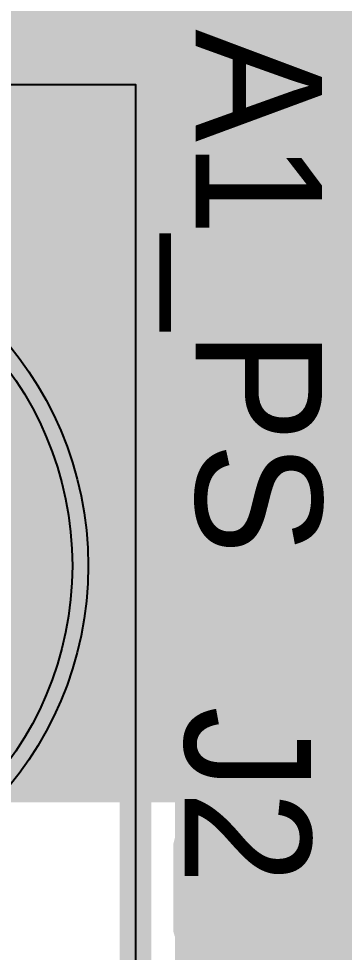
# Model space of a CAD drawing. Extents: x -28 to 199, y -61 to 255.
# Drawn here: x 159.51 to 161.57, y 229.55 to 235.47 of the extents above; entities that cross this region are included whole.
import ezdxf
from ezdxf.enums import TextEntityAlignment as Align

# ---------------------------------------------------------------- set-up
doc = ezdxf.new("R2010")
doc.units = 0
doc.header["$MEASUREMENT"] = 0
for name, color, linetype in [('ASSEMBLY_OUTLINES_TOP', 102, 'CONTINUOUS'), ('ASSEMBLY_PART_NUMBERS_TOP', 102, 'CONTINUOUS'), ('DRILL_DRAWING', 21, 'CONTINUOUS'), ('GENERATED_SILKSCREEN_TOP', 140, 'CONTINUOUS'), ('MOUNTING_HOLE_PADS_LAYER14', 150, 'CONTINUOUS'), ('MOUNTING_HOLE_PADS_LAYER17', 10, 'CONTINUOUS'), ('MOUNTING_HOLE_PADS_LAYER_2', 230, 'CONTINUOUS'), ('MOUNTING_HOLE_PADS_LAYER_3', 81, 'CONTINUOUS'), ('PLACEMENT_OUTLINES_TOP', 130, 'CONTINUOUS'), ('PLANE_DATA_LAYER_BOTTOM', 10, 'CONTINUOUS'), ('PLANE_SHAPES_LAYER_2', 230, 'CONTINUOUS'), ('PLANE_SHAPES_LAYER_3', 81, 'CONTINUOUS'), ('PLANE_SHAPES_LAYER_BOTTOM', 10, 'CONTINUOUS'), ('SILKSCREEN_OUTLINES_TOP', 150, 'CONTINUOUS'), ('SILKSCREEN_REF_DES_TOP', 150, 'CONTINUOUS'), ('TRACES_LAYER_TOP', 150, 'CONTINUOUS')]:
    doc.layers.add(name, color=color, linetype=linetype)
doc.styles.add('VERIBEST_GERBER_0', font='txt')

msp = doc.modelspace()

# ---------------------------------------------------------------- hatches: boundary and pattern name
at = {"layer": 'PLANE_DATA_LAYER_BOTTOM'}
h = msp.add_hatch(color=256, dxfattribs=at)
h.paths.add_polyline_path([(169.5, 241.8262, -0.4142136), (169.4238, 241.75), (160.75001, 241.75, 0.4142136), (160.75, 241.74999), (160.75, 237.02557, -0.3266361), (160.6969, 236.95296, 0.3266372), (160, 236), (160, 236, 0.3266372), (160.6969, 235.04704, -0.3266361), (160.75, 234.97443), (160.75, 230.5762, -0.4142136), (160.6738, 230.5), (160.01602, 230.5, -0.5898803), (159.9515, 230.61674, 0.1411737), (160.35, 232), (160.35, 232, 0.6742548), (155.88098, 233.80742, -0.6742563), (155.75, 233.86039), (155.75, 237.88961, -0.6742563), (155.88098, 237.94258, 1.6822486), (157.24838, 242.30115, -0.4722905), (157.15748, 242.37592), (157.15748, 242.37592, -0.19891), (157.1798, 242.4298), (159, 244.25), (159, 244.25), (159, 248.04741, -0.7726653), (159.1427, 248.08462, 0.068909), (159.21305, 247.99165), (159.75, 247.4547), (162.49415, 244.71055, 0.1989122), (162.79467, 244.58607), (164.36822, 244.58607, -0.052701), (164.38415, 244.58439, 0.0526994), (164.473, 244.575), (164.50561, 244.575, -0.3223131), (164.57785, 244.52303, 0.8500078), (167.5, 245), (167.5, 245, 0.8474462), (164.58072, 245.48543, -0.3465881), (164.50152, 245.43422, 0.0233298), (164.46193, 245.43607), (163.00227, 245.43607, -0.1989134), (162.94839, 245.45839), (159.96089, 248.4459, -0.19891), (159.93857, 248.49978), (159.93857, 250.70935, 0.1989122), (159.81409, 251.00987), (159.02232, 251.80164, -0.19891), (159, 251.85553), (159, 253.9238, -0.4142136), (159.0762, 254), (163.87657, 254, -0.8896103), (163.89419, 253.84967, 8.5295899), (165.60581, 253.84967, -0.8896103), (165.62343, 254), (168, 254, -0.4142136), (169.5, 252.5)], flags=0)
h.paths.add_polyline_path([(159.75, 244, -1), (161.75, 244, -1)], flags=0)
at = {"layer": 'PLANE_SHAPES_LAYER_2'}
h = msp.add_hatch(color=256, dxfattribs=at)
h.paths.add_polyline_path([(169.5, 129.25), (149.5, 129.25), (142.25, 122), (142.25, 90.5), (147.5, 90.5), (147.5, 80), (154, 80), (154, 69.25), (131.75, 69.25), (131.75, 73.25), (121.25, 73.25), (121.25, 81), (110.5, 81), (110.5, 125.75), (106.5, 125.75), (106.5, 128.75), (93.5, 128.75), (93.5, 120.25), (91.75, 120.25), (91.75, 121.5), (80, 121.5), (80, 118.25), (73.25, 118.25), (73.25, 124.5), (67.5, 124.5), (67.5, 128), (57.75, 128), (57.75, 120.25), (55.25, 120.25), (55.25, 121.5), (47.5, 121.5), (47.5, 119), (35, 119), (35, 134.75), (32.75, 134.75), (32.75, 159.75), (29.25, 159.75), (29.25, 175.25), (22.5, 175.25), (22.5, 195.25), (17.25, 195.25), (17.25, 198), (22.5, 198), (22.5, 216.5), (40.25, 216.5), (40.25, 235.5), (54.5, 235.5), (54.5, 254), (87.25, 254), (87.25, 236.25), (86.25, 236.25), (86.25, 228.75), (81, 228.75), (81, 218.75), (95.25, 218.75), (95.25, 194.5), (87, 194.5), (87, 172), (131.1, 172), (131.1, 208.75), (115.5, 208.75), (115.5, 213.75), (106.75, 213.75), (106.75, 218.75), (110.25, 222.25), (110.25, 226.25), (142.5, 226.25), (142.5, 221.5), (160.5, 221.5), (160.5, 240.75), (169.5, 240.75)])
h.paths.add_polyline_path([(35.5, 149.5), (41.75, 149.5), (41.75, 152), (39.25, 152), (39.25, 154), (37.75, 154), (37.75, 152), (35.5, 152)], flags=16)
h.paths.add_polyline_path([(37.5, 125.75), (37.5, 128.75), (42.75, 128.75), (42.75, 125.75)], flags=16)
h.paths.add_polyline_path([(52, 127.75), (52, 130.75), (54.25, 130.75), (54.25, 127.75)], flags=16)
h.paths.add_polyline_path([(50.75, 219.5), (50.75, 226.5), (71.75, 226.5), (71.75, 219.5)], flags=16)
h.paths.add_polyline_path([(66.5, 150.75), (66.5, 177.5), (72.25, 177.5), (72.25, 150.75)], flags=16)
h.paths.add_polyline_path([(47.25, 185.25), (73, 185.25), (73, 188.25), (70.25, 188.25), (70.25, 191), (47.25, 191)], flags=16)
h.paths.add_polyline_path([(84.5, 208), (84.5, 212.75), (85, 212.75), (85, 208)], flags=16)
h.paths.add_polyline_path([(61.5, 137.25), (87.75, 137.25), (87.75, 140.5), (84.75, 140.5), (84.75, 143), (61.5, 143)], flags=16)
h.paths.add_polyline_path([(88.75, 127), (88.75, 130), (91, 130), (91, 127)], flags=16)
h.paths.add_polyline_path([(85.5, 130.25), (85.5, 132.5), (91, 132.5), (91, 130.25)], flags=16)
h.paths.add_polyline_path([(108.75, 142.25), (135.75, 142.25), (135.75, 145.75), (132.25, 145.75), (132.25, 149), (108.75, 149)], flags=16)
h.paths.add_polyline_path([(114.25, 126.75), (140.75, 126.75), (140.75, 129.75), (137.25, 129.75), (137.25, 133), (114.25, 133)], flags=16)
h.paths.add_polyline_path([(155.25, 180.25), (166.25, 180.25), (166.25, 186.25), (152.25, 186.25), (152.25, 183), (155.25, 183)], flags=16)
at = {"layer": 'PLANE_SHAPES_LAYER_3'}
h = msp.add_hatch(color=256, dxfattribs=at)
h.paths.add_polyline_path([(169.5, 129.25), (149.5, 129.25), (142.25, 122), (142.25, 90.5), (147.5, 90.5), (147.5, 80), (154, 80), (154, 69.25), (131.75, 69.25), (131.75, 73.25), (121.25, 73.25), (121.25, 81), (110.5, 81), (110.5, 125.75), (106.5, 125.75), (106.5, 128.75), (93.5, 128.75), (93.5, 120.25), (91.75, 120.25), (91.75, 121.5), (80, 121.5), (80, 118.25), (73.25, 118.25), (73.25, 124.5), (67.5, 124.5), (67.5, 127.75), (58.25, 127.75), (58.25, 130.25), (88.75, 130.25), (88.75, 127), (91, 127), (91, 132.5), (55, 132.5), (55, 131.25), (52, 131.25), (52, 127.75), (55, 127.75), (55, 127.25), (57.75, 127.25), (57.75, 120.25), (55.25, 120.25), (55.25, 121.5), (47.5, 121.5), (47.5, 119), (35, 119), (35, 134.75), (32.75, 134.75), (32.75, 159.75), (29.25, 159.75), (29.25, 175.25), (22.5, 175.25), (22.5, 195.25), (17.25, 195.25), (17.25, 198), (22.5, 198), (22.5, 216.5), (40.25, 216.5), (40.25, 235.5), (54.5, 235.5), (54.5, 254), (87.25, 254), (87.25, 236.25), (86.25, 236.25), (86.25, 228.75), (81, 228.75), (81, 218.75), (95.25, 218.75), (95.25, 194.5), (87, 194.5), (87, 172), (131.1, 172), (131.1, 208.75), (115.5, 208.75), (115.5, 213.75), (106.75, 213.75), (106.75, 218.75), (110.25, 222.25), (110.25, 226.25), (142.5, 226.25), (142.5, 221.5), (160.5, 221.5), (160.5, 240.75), (169.5, 240.75)])
h.paths.add_polyline_path([(35.5, 149.5), (41.75, 149.5), (41.75, 152), (39.25, 152), (39.25, 154), (37.75, 154), (37.75, 152), (35.5, 152)], flags=16)
h.paths.add_polyline_path([(37.5, 125.75), (37.5, 128.75), (42.75, 128.75), (42.75, 125.75)], flags=16)
h.paths.add_polyline_path([(50.75, 219.5), (50.75, 226.5), (71.75, 226.5), (71.75, 219.5)], flags=16)
h.paths.add_polyline_path([(66.5, 150.75), (66.5, 177.5), (72.25, 177.5), (72.25, 150.75)], flags=16)
h.paths.add_polyline_path([(47.25, 185.25), (73, 185.25), (73, 188.25), (70.25, 188.25), (70.25, 191), (47.25, 191)], flags=16)
h.paths.add_polyline_path([(84.5, 208), (84.5, 212.75), (85, 212.75), (85, 208)], flags=16)
h.paths.add_polyline_path([(61.5, 137.25), (87.75, 137.25), (87.75, 140.5), (84.75, 140.5), (84.75, 143), (61.5, 143)], flags=16)
h.paths.add_polyline_path([(108.75, 142.25), (135.75, 142.25), (135.75, 145.75), (132.25, 145.75), (132.25, 149), (108.75, 149)], flags=16)
h.paths.add_polyline_path([(114.25, 126.75), (140.75, 126.75), (140.75, 129.75), (137.25, 129.75), (137.25, 133), (114.25, 133)], flags=16)
h.paths.add_polyline_path([(155.25, 180.25), (166.25, 180.25), (166.25, 186.25), (152.25, 186.25), (152.25, 183), (155.25, 183)], flags=16)

# ---------------------------------------------------------------- linework, layer by layer
at = {"layer": 'ASSEMBLY_OUTLINES_TOP', "const_width": 0.2}
msp.add_lwpolyline([(138.25, 228.95), (138.25, 235.05), (160.25, 235.05), (160.25, 228.95)], close=True, dxfattribs=at)
at = {"layer": 'GENERATED_SILKSCREEN_TOP', "const_width": 0.15}
for points in [[(161.43446, 235.01354), (161.43446, 234.99514), (161.43366, 234.99194), (161.43206, 234.98954), (161.42806, 234.98394), (161.42646, 234.98154), (160.98966, 234.72314), (160.98646, 234.72234), (160.98486, 234.72154), (160.98326, 234.72074), (160.98086, 234.72074), (160.65126, 234.72074), (160.64566, 234.72234), (160.64086, 234.72554), (160.63846, 234.73114), (160.63766, 234.73674), (160.63846, 234.74234), (160.64086, 234.74794), (160.64566, 234.75114), (160.65126, 234.75274), (160.85526, 234.75274), (160.85526, 235.25914), (160.65126, 235.25914), (160.64566, 235.26074), (160.64086, 235.26394), (160.63846, 235.26954), (160.63766, 235.27594), (160.63846, 235.28154), (160.64086, 235.28714), (160.64566, 235.29034), (160.65126, 235.29194), (160.98086, 235.29194), (160.98326, 235.29194), (160.98486, 235.29114), (160.98646, 235.29034), (160.98966, 235.28954), (161.42646, 235.02794), (161.43046, 235.02394), (161.43206, 235.01914), (161.43366, 235.01594), (161.43446, 235.01354)], [(160.97526, 235.25914), (160.88806, 235.25914), (160.88806, 234.75274), (160.97526, 234.75274), (161.40006, 235.00554), (160.97526, 235.25914)], [(160.66806, 234.41914), (160.66726, 234.42554), (160.66326, 234.42874), (160.65766, 234.43114), (160.65126, 234.43194), (160.64566, 234.43114), (160.64006, 234.42874), (160.63606, 234.42554), (160.63526, 234.41914), (160.63526, 234.10714), (160.63606, 234.10154), (160.64006, 234.09674), (160.64566, 234.09434), (160.65126, 234.09354), (160.65766, 234.09434), (160.66326, 234.09674), (160.66726, 234.10154), (160.66806, 234.10714), (160.66806, 234.24794), (161.41926, 234.24794), (161.42486, 234.24874), (161.42886, 234.25114), (161.43126, 234.25514), (161.43206, 234.26074), (161.43286, 234.26474), (161.43286, 234.26874), (161.43126, 234.27194), (161.42806, 234.27514), (161.20886, 234.43114), (161.20326, 234.43354), (161.19846, 234.43354), (161.19286, 234.43114), (161.18886, 234.42714), (161.18566, 234.42234), (161.18406, 234.41674), (161.18566, 234.41114), (161.18966, 234.40714), (161.36886, 234.27914), (160.66806, 234.27914), (160.66806, 234.41914)], [(160.66246, 233.78714), (160.66246, 233.24074), (160.66166, 233.23514), (160.65846, 233.23114), (160.65446, 233.22874), (160.64966, 233.22874), (160.64326, 233.22954), (160.63926, 233.23114), (160.63606, 233.23514), (160.63526, 233.24074), (160.63526, 233.78714), (160.63606, 233.79274), (160.63926, 233.79674), (160.64326, 233.79914), (160.64966, 233.79994), (160.65446, 233.79914), (160.65846, 233.79674), (160.66166, 233.79354), (160.66246, 233.78714)], [(161.13126, 232.48554), (161.13286, 232.48314), (161.13686, 232.48234), (161.14086, 232.47994), (161.14486, 232.47994), (161.30966, 232.47994), (161.31366, 232.47994), (161.31606, 232.48234), (161.31846, 232.48234), (161.31926, 232.48314), (161.32006, 232.48394), (161.32246, 232.48554), (161.43206, 232.62154), (161.43366, 232.62554), (161.43446, 232.62794), (161.43526, 232.63194), (161.43526, 233.03514), (161.43366, 233.04234), (161.42966, 233.04634), (161.42566, 233.05114), (161.41926, 233.05274), (160.65126, 233.05274), (160.64486, 233.05114), (160.64086, 233.04714), (160.63846, 233.04234), (160.63766, 233.03674), (160.63846, 233.03034), (160.64086, 233.02474), (160.64486, 233.02074), (160.65126, 233.01914), (161.01926, 233.01914), (161.01926, 232.63194), (161.02006, 232.62634), (161.02086, 232.62394), (161.02166, 232.62314), (161.02166, 232.62154), (161.13126, 232.48554)], [(161.40246, 233.01914), (161.40246, 232.63594), (161.30166, 232.51194), (161.15286, 232.51194), (161.05126, 232.63594), (161.05126, 233.01914), (161.40246, 233.01914)], [(161.04886, 231.86554), (160.93926, 231.73034), (160.93606, 231.72794), (160.93206, 231.72714), (160.92966, 231.72634), (160.92726, 231.72554), (160.92566, 231.72474), (160.76086, 231.72474), (160.75846, 231.72554), (160.75286, 231.72714), (160.75126, 231.72794), (160.74806, 231.73034), (160.63846, 231.86474), (160.63686, 231.86874), (160.63606, 231.86954), (160.63606, 231.87114), (160.63606, 231.87274), (160.63526, 231.87354), (160.63526, 231.87514), (160.63526, 232.14474), (160.63606, 232.14794), (160.63686, 232.15114), (160.63846, 232.15434), (160.74806, 232.28874), (160.75206, 232.29274), (160.75686, 232.29354), (160.76246, 232.29274), (160.76806, 232.28954), (160.77286, 232.28634), (160.77526, 232.28074), (160.77606, 232.27594), (160.77446, 232.27034), (160.66806, 232.13994), (160.66806, 231.88154), (160.76886, 231.75674), (160.91766, 231.75674), (161.01926, 231.88074), (161.01926, 232.14474), (161.01926, 232.14794), (161.02006, 232.15194), (161.02166, 232.15434), (161.13126, 232.28874), (161.13286, 232.29034), (161.13366, 232.29194), (161.13606, 232.29354), (161.14166, 232.29514), (161.14486, 232.29594), (161.30966, 232.29594), (161.31366, 232.29514), (161.31686, 232.29354), (161.31926, 232.29194), (161.32006, 232.29034), (161.32246, 232.28874), (161.43206, 232.15434), (161.43286, 232.15114), (161.43366, 232.14874), (161.43446, 232.14794), (161.43526, 232.14474), (161.43526, 231.87514), (161.43446, 231.87194), (161.43366, 231.87034), (161.43286, 231.86794), (161.43206, 231.86554), (161.34966, 231.76474), (161.34566, 231.76074), (161.34086, 231.75914), (161.33526, 231.75994), (161.32966, 231.76234), (161.32566, 231.76634), (161.32246, 231.77194), (161.32166, 231.77834), (161.32326, 231.78394), (161.40246, 231.87994), (161.40246, 232.13994), (161.30166, 232.26314), (161.15286, 232.26314), (161.05126, 232.13994), (161.05126, 231.87514), (161.05046, 231.87194), (161.04966, 231.86874), (161.04886, 231.86554)], [(160.70366, 230.97394), (160.70686, 230.97874), (160.70686, 230.98434), (160.70526, 230.99074), (160.70126, 230.99554), (160.69646, 230.99954), (160.69086, 231.00114), (160.68446, 231.00114), (160.67966, 230.99794), (160.57006, 230.89074), (160.56766, 230.88674), (160.56686, 230.88274), (160.56606, 230.88034), (160.56526, 230.87794), (160.56526, 230.71634), (160.56606, 230.71234), (160.56846, 230.70834), (160.56926, 230.70674), (160.57006, 230.70594), (160.57086, 230.70514), (160.57246, 230.70274), (160.68206, 230.62274), (160.68526, 230.62114), (160.68686, 230.62034), (160.68846, 230.61954), (160.69086, 230.61954), (161.33246, 230.61954), (161.33246, 230.44674), (161.33406, 230.44114), (161.33726, 230.43634), (161.34286, 230.43394), (161.34846, 230.43314), (161.35486, 230.43394), (161.36046, 230.43634), (161.36446, 230.44114), (161.36526, 230.44674), (161.36526, 230.85154), (161.36446, 230.85714), (161.36046, 230.86194), (161.35486, 230.86434), (161.34846, 230.86514), (161.34286, 230.86434), (161.33726, 230.86194), (161.33406, 230.85714), (161.33246, 230.85154), (161.33246, 230.65154), (160.69646, 230.65154), (160.59886, 230.72434), (160.59886, 230.87074), (160.70366, 230.97394)], [(161.36206, 229.81474), (161.25246, 229.68034), (161.24846, 229.67794), (161.24526, 229.67714), (161.24286, 229.67554), (161.23966, 229.67474), (161.13006, 229.67474), (161.12766, 229.67554), (161.12206, 229.67714), (161.11806, 229.67794), (161.11646, 229.68034), (160.68366, 230.21314), (160.59806, 230.21314), (160.59806, 229.69074), (160.59646, 229.68514), (160.59326, 229.68034), (160.58766, 229.67794), (160.58126, 229.67714), (160.57566, 229.67794), (160.57006, 229.68034), (160.56686, 229.68514), (160.56526, 229.69074), (160.56526, 230.22994), (160.56686, 230.23634), (160.57086, 230.24034), (160.57566, 230.24434), (160.58126, 230.24594), (160.69086, 230.24594), (160.69326, 230.24514), (160.69886, 230.24354), (160.70126, 230.24194), (160.70286, 230.24034), (160.70446, 230.23874), (161.13806, 229.70674), (161.23166, 229.70674), (161.33246, 229.83154), (161.33246, 230.08994), (161.22606, 230.22034), (161.22446, 230.22594), (161.22526, 230.23074), (161.22766, 230.23634), (161.23246, 230.23954), (161.23806, 230.24274), (161.24366, 230.24354), (161.24846, 230.24274), (161.25246, 230.23874), (161.36206, 230.10434), (161.36286, 230.10114), (161.36366, 230.09874), (161.36446, 230.09794), (161.36526, 230.09474), (161.36526, 229.82514), (161.36446, 229.82194), (161.36446, 229.82114), (161.36366, 229.82034), (161.36286, 229.81794), (161.36206, 229.81474)]]:
    msp.add_lwpolyline(points, dxfattribs=at)
msp.add_lwpolyline([(138.25, 228.95), (138.25, 235.05), (160.25, 235.05), (160.25, 228.95)], close=True, dxfattribs=at)
at = {"layer": 'MOUNTING_HOLE_PADS_LAYER14'}
msp.add_circle((157.75, 232), 2.1, dxfattribs=at)
at = {"layer": 'MOUNTING_HOLE_PADS_LAYER17'}
msp.add_circle((157.75, 232), 2.1, dxfattribs=at)
at = {"layer": 'MOUNTING_HOLE_PADS_LAYER_2'}
msp.add_circle((157.75, 232), 2.2, dxfattribs=at)
at = {"layer": 'MOUNTING_HOLE_PADS_LAYER_3'}
msp.add_circle((157.75, 232), 2.2, dxfattribs=at)
at = {"layer": 'PLACEMENT_OUTLINES_TOP'}
msp.add_lwpolyline([(138.25, 228.95), (138.25, 235.05), (160.25, 235.05), (160.25, 228.95)], close=True, dxfattribs=at)
at = {"layer": 'PLANE_SHAPES_LAYER_BOTTOM'}
msp.add_solid([(155.75, 230.5), (160.75, 230.5), (155.75, 241.75), (160.75, 241.75)], dxfattribs=at)
at = {"layer": 'SILKSCREEN_OUTLINES_TOP'}
msp.add_lwpolyline([(138.25, 228.95), (138.25, 235.05), (160.25, 235.05), (160.25, 228.95)], close=True, dxfattribs=at)
at = {"layer": 'TRACES_LAYER_TOP', "const_width": 0.5}
msp.add_lwpolyline([(168.04, 239.25), (168.04, 237.05131), (167.79251, 236.80383), (164.211, 236.80383), (160.96667, 233.5595), (160.96667, 222.05337), (159.03102, 220.11771), (156.10961, 220.11771), (154.365, 218.3731), (154.365, 216.6)], dxfattribs=at)

# ---------------------------------------------------------------- texts
at = {"layer": 'ASSEMBLY_PART_NUMBERS_TOP', "style": 'VERIBEST_GERBER_0'}
msp.add_text('M80-5101242', height=2.032, dxfattribs=at).set_placement((149.25, 237.21), align=Align.TOP_LEFT)
at = {"layer": 'DRILL_DRAWING', "style": 'VERIBEST_GERBER_0'}
msp.add_text('T', height=2, dxfattribs=at).set_placement((161, 236), align=Align.MIDDLE_CENTER)
at = {"layer": 'SILKSCREEN_OUTLINES_TOP', "style": 'VERIBEST_GERBER_0'}
msp.add_text('A1_PS', height=0.8, rotation=270, dxfattribs=at).set_placement((161.43206, 235.39994), align=Align.TOP_LEFT)
at = {"layer": 'SILKSCREEN_REF_DES_TOP', "style": 'VERIBEST_GERBER_0'}
msp.add_text('J2', height=0.8, rotation=270, dxfattribs=at).set_placement((161.36206, 231.10994), align=Align.TOP_LEFT)

doc.saveas('drawing.dxf')
